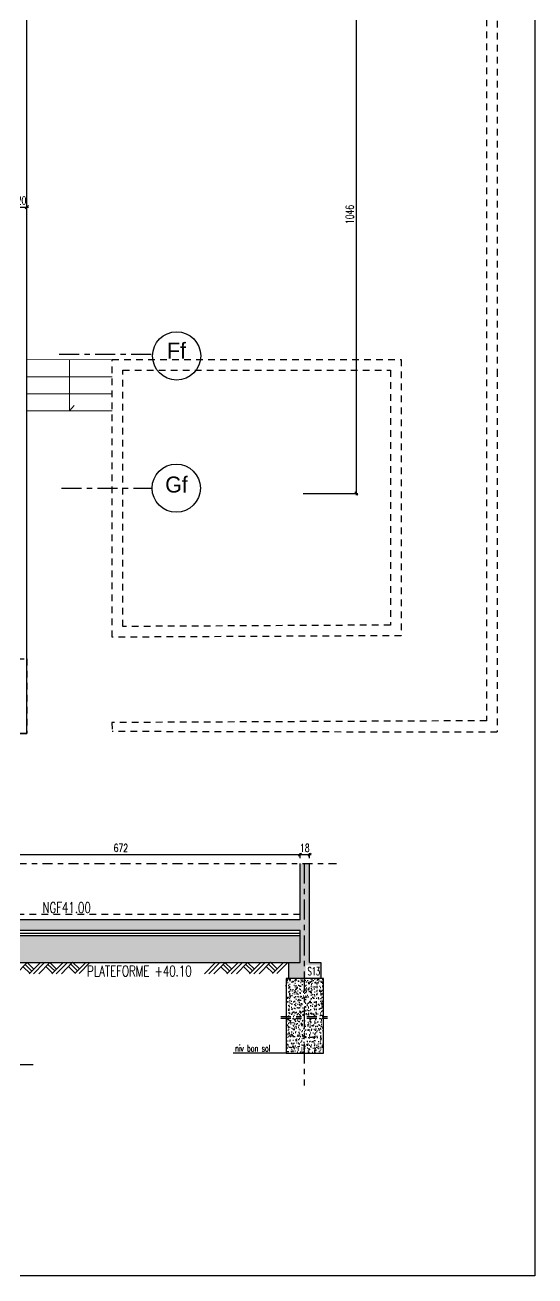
# Model space of a CAD drawing. Extents: x 308 to 437, y -199 to -146.
# Drawn here: x 427.57 to 437.13, y -198.96 to -175.51 of the extents above; entities that cross this region are included whole.
import ezdxf

# ---------------------------------------------------------------- set-up
doc = ezdxf.new("R2010")
doc.units = 0
doc.header["$LTSCALE"] = 0.5
doc.header["$MEASUREMENT"] = 0
for name, pattern in [('AXES2', [1.125, 0.75, -0.125, 0.125, -0.125]), ('CACHE', [0.375, 0.25, -0.125]), ('DISCONTINU2', [0.375, 0.25, -0.125])]:
    doc.linetypes.add(name, pattern=pattern)
doc.layers.get('DEFPOINTS').update_dxf_attribs({"linetype": 'CONTINUOUS'})
for name, color, linetype in [('1_AJSA_vue1', 251, 'CONTINUOUS'), ('1_AJSA_vue2', 13, 'CONTINUOUS'), ('A05-AXES', 13, 'AXES2'), ('A19-COTATIONS', 146, 'CONTINUOUS'), ('AXES', 6, 'AXES2'), ('CADRE-CART', 7, 'CONTINUOUS'), ('COTATION', 7, 'CONTINUOUS'), ('HABILLAGE', 7, 'CONTINUOUS'), ('MURS', 3, 'CONTINUOUS'), ('POCHAGE', 254, 'CONTINUOUS'), ('RDC', 7, 'DISCONTINU2'), ('REPERE-POT', 4, 'CONTINUOUS'), ('REPERE-SEM', 4, 'CONTINUOUS'), ('Texte', 7, 'CONTINUOUS')]:
    doc.layers.add(name, color=color, linetype=linetype)
doc.styles.add('CGotH', font='GOTHIC.TTF')
doc.styles.add('ROMANS8', font='romans.shx', dxfattribs={"width": 0.7})
doc.styles.get("Standard").update_dxf_attribs({"font": 'txt.shx'})
doc.linetypes.add('ISOLATION', pattern='A,0.0001,-0.1,[134,ltypeshp.shx,S=0.1,R=0,X=-0.1,Y=0],-0.2,[134,ltypeshp.shx,S=0.1,R=180,X=0.1,Y=0],-0.1', length=0.4001)
doc.dimstyles.new('COT50 cm', dxfattribs={"dimtxt": 0.15, "dimasz": 0.06, "dimexe": 0.03, "dimexo": 0.1, "dimgap": 0.05, "dimtad": 1, "dimdec": 0, "dimlfac": 100, "dimzin": 0, "dimdsep": 46, "dimtxsty": 'ROMANS8', "dimblk1": 'OBLIQUE', "dimblk2": 'OBLIQUE', "dimsah": 1, "dimcen": 0.03, "dimdle": 0.03, "dimclrt": 1, "dimadec": 0, "dimazin": 0, "dimtfac": 1, "dimtdec": 0, "dimtmove": 0, "dimatfit": 3, "dimfxl": 0, "dimtolj": 1, "dimtzin": 0, "dimlwd": -1, "dimlwe": -1, "dimarcsym": 0})

# ---------------------------------------------------------------- blocks, each defined once
blk = doc.blocks.new('_Oblique')
at = {"layer": 'COTATION', "color": 0, "lineweight": -2}
blk.add_line((-0.5, -0.5), (0.5, 0.5), dxfattribs=at)
blk = doc.blocks.new('*D1275')
at = {"layer": 'COTATION', "color": 0, "transparency": 16777216}
for p, q in [((433.007, -173.836), (433.813, -173.836)), ((433.783, -184.326), (433.783, -173.806)), ((432.783, -184.296), (433.813, -184.296))]:
    blk.add_line(p, q, dxfattribs=at)
at = {"layer": 'DEFPOINTS', "color": 0, "transparency": 16777216}
for p in [(432.907, -173.836), (433.783, -173.836), (426.568, -184.296)]:
    blk.add_point(p, dxfattribs=at)
at = {"layer": 'COTATION', "color": 0, "transparency": 16777216, "xscale": 0.06, "yscale": 0.06, "zscale": 0.06}
for p, rotation in [((433.783, -173.836), 90), ((433.783, -184.296), 270)]:
    blk.add_blockref('_Oblique', p, dxfattribs=dict(at, rotation=rotation))
at = {"layer": 'COTATION', "color": 1, "transparency": 16777216, "insert": (433.658, -179.066), "char_height": 0.15, "attachment_point": 5, "rotation": 90, "style": 'ROMANS8'}
blk.add_mtext('\\A1;1046', dxfattribs=at)
blk = doc.blocks.new('*D1674')
at = {"layer": 'COTATION', "color": 0, "transparency": 16777216}
for p, q in [((427.407, -179.002), (427.407, -178.899)), ((427.606, -179.002), (427.606, -178.899)), ((427.377, -178.929), (427.636, -178.929))]:
    blk.add_line(p, q, dxfattribs=at)
at = {"layer": 'DEFPOINTS', "color": 0, "transparency": 16777216}
for p in [(427.407, -179.102), (427.606, -178.929), (427.606, -179.102)]:
    blk.add_point(p, dxfattribs=at)
at = {"layer": 'COTATION', "color": 0, "transparency": 16777216, "xscale": 0.06, "yscale": 0.06, "zscale": 0.06, "rotation": 180}
blk.add_blockref('_Oblique', (427.407, -178.929), dxfattribs=at)
at = {"layer": 'COTATION', "color": 0, "transparency": 16777216, "xscale": 0.06, "yscale": 0.06, "zscale": 0.06}
blk.add_blockref('_Oblique', (427.606, -178.929), dxfattribs=at)
at = {"layer": 'COTATION', "color": 1, "transparency": 16777216, "insert": (427.506, -178.804), "char_height": 0.15, "attachment_point": 5, "style": 'ROMANS8'}
blk.add_mtext('\\A1;20', dxfattribs=at)
blk = doc.blocks.new('*D1703')
at = {"layer": 'COTATION', "color": 0, "transparency": 16777216}
for p, q in [((425.977, -191.066), (432.757, -191.066)), ((426.007, -191.133), (426.007, -191.036)), ((432.727, -191.133), (432.727, -191.036))]:
    blk.add_line(p, q, dxfattribs=at)
at = {"layer": 'DEFPOINTS', "color": 0, "transparency": 16777216}
for p in [(432.727, -191.066), (426.007, -191.233), (432.727, -191.233)]:
    blk.add_point(p, dxfattribs=at)
at = {"layer": 'COTATION', "color": 0, "transparency": 16777216, "xscale": 0.06, "yscale": 0.06, "zscale": 0.06, "rotation": 180}
blk.add_blockref('_Oblique', (426.007, -191.066), dxfattribs=at)
at = {"layer": 'COTATION', "color": 0, "transparency": 16777216, "xscale": 0.06, "yscale": 0.06, "zscale": 0.06}
blk.add_blockref('_Oblique', (432.727, -191.066), dxfattribs=at)
at = {"layer": 'COTATION', "color": 1, "transparency": 16777216, "insert": (429.367, -190.941), "char_height": 0.15, "attachment_point": 5, "style": 'ROMANS8'}
blk.add_mtext('\\A1;672', dxfattribs=at)
blk = doc.blocks.new('*D1704')
at = {"layer": 'COTATION', "color": 0, "transparency": 16777216}
for p, q in [((432.697, -191.066), (432.937, -191.066)), ((432.727, -191.133), (432.727, -191.036)), ((432.907, -191.133), (432.907, -191.036))]:
    blk.add_line(p, q, dxfattribs=at)
at = {"layer": 'DEFPOINTS', "color": 0, "transparency": 16777216}
for p in [(432.907, -191.066), (432.727, -191.233), (432.907, -191.233)]:
    blk.add_point(p, dxfattribs=at)
at = {"layer": 'COTATION', "color": 0, "transparency": 16777216, "xscale": 0.06, "yscale": 0.06, "zscale": 0.06, "rotation": 180}
blk.add_blockref('_Oblique', (432.727, -191.066), dxfattribs=at)
at = {"layer": 'COTATION', "color": 0, "transparency": 16777216, "xscale": 0.06, "yscale": 0.06, "zscale": 0.06}
blk.add_blockref('_Oblique', (432.907, -191.066), dxfattribs=at)
at = {"layer": 'COTATION', "color": 1, "transparency": 16777216, "insert": (432.817, -190.941), "char_height": 0.15, "attachment_point": 5, "style": 'ROMANS8'}
blk.add_mtext('\\A1;18', dxfattribs=at)

msp = doc.modelspace()

# ---------------------------------------------------------------- hatches: boundary and pattern name
at = {"layer": 'HABILLAGE'}
h = msp.add_hatch(dxfattribs=at)
h.set_pattern_fill('AR-SAND', color=256, scale=0.05, style=0)
h.set_pattern_definition([(37.5, (0.00318, -61.592645), (-0.003149668, 0.096341188), [0, -0.076, 0, -0.085, 0, -0.08125]), (7.5, (0.00318, -61.59265), (0.088488835, 0.141107303), [0, -0.041, 0, -0.0685, 0, -0.02625]), (327.5, (-0.05832, -61.592645), (0.155707093, 0.000282953), [0, -0.025, 0, -0.09, 0, -0.1175]), (317.5, (-0.05832, -61.59265), (0.15030633, 0.04388378), [0, -0.0125, 0, -0.059, 0, -0.0675])])
h.paths.add_polyline_path([(432.7266, -192.5887), (426.0068, -192.5897), (426.0068, -193.0868), (426.22, -193.0868), (432.52, -193.0868), (432.52, -193.0868), (432.7266, -193.0868)])
h = msp.add_hatch(dxfattribs=at)
h.set_pattern_fill('AR-CONC', color=256, scale=0.02, style=0)
h.set_pattern_definition([(50, (0, -61.59265), (0.143452037, -0.012550427), [0.015, -0.165]), (355, (0, -61.59265), (-0.027750267, 0.150438427), [0.012, -0.132]), (100.451444, (0.01195, -61.59369), (0.11570177, 0.137888), [0.01274804, -0.140228422]), (46.1842, (0, -61.55265), (0.213448266, -0.033103856), [0.0225, -0.2475]), (96.635635, (0.01779, -61.5554), (0.18693239, 0.19482372), [0.01912207, -0.21034275]), (351.184164, (0, -61.55265), (0.18693239, 0.19482372), [0.018, -0.198]), (21, (0.02, -61.56265), (0.11938141, -0.080523778), [0.015, -0.165]), (326, (0.02, -61.56265), (0.048663066, 0.14503001), [0.012, -0.132]), (71.451445, (0.02995, -61.56936), (0.168044475, 0.06450623), [0.01274804, -0.140228422]), (37.5, (0, -61.592645), (0.002431971, 0.066578771), [0, -0.1304, 0, -0.134, 0, -0.1325]), (7.5, (0, -61.592645), (0.052613907, 0.078882342), [0, -0.0764, 0, -0.1274, 0, -0.0505]), (327.5, (-0.0446, -61.592645), (0.106764487, -0.0045109743), [0, -0.05, 0, -0.156, 0, -0.207]), (317.5, (-0.0646, -61.592645), (0.116637234, 0.020020996), [0, -0.065, 0, -0.1036, 0, -0.147])])
h.paths.add_polyline_path([(432.8067, -194.7885), (433.1669, -194.7885), (433.1669, -194.133), (432.8067, -194.133)])
h.paths.add_polyline_path([(432.8067, -194.1034), (433.1669, -194.1034), (433.1669, -193.3869), (433.1169, -193.3868), (432.8067, -193.3868)])
h.paths.add_polyline_path([(432.4668, -194.1034), (432.8067, -194.1034), (432.8067, -193.3868), (432.5168, -193.3868), (432.4668, -193.3868)])
h.paths.add_polyline_path([(432.8067, -194.133), (432.4668, -194.133), (432.4668, -194.7884), (432.8067, -194.7885)])
at = {"layer": 'POCHAGE'}
h = msp.add_hatch(color=256, dxfattribs=at)
h.paths.add_polyline_path([(426.0068, -192.2897), (426.0068, -191.2326), (425.9065, -191.2326), (425.9065, -193.3868), (426.2168, -193.3868), (426.2168, -193.0868), (426.0068, -193.0868), (426.0068, -192.4897), (432.7266, -192.4887), (432.7266, -193.0868), (432.5168, -193.0868), (432.5168, -193.3868), (432.8067, -193.3868), (432.8067, -191.2326), (432.7266, -191.2326), (432.7266, -192.2887)])
h.paths.add_polyline_path([(432.9066, -191.2326), (432.8067, -191.2326), (432.8067, -193.3868), (433.1169, -193.3868), (433.1169, -193.0868), (432.9066, -193.0868)])
h.paths.add_polyline_path([(425.9406, -193.3659), (426.1976, -193.3659), (426.1976, -193.1409), (425.9406, -193.1409)], flags=16)
h.paths.add_polyline_path([(432.8308, -193.3659), (433.0878, -193.3659), (433.0878, -193.1409), (432.8308, -193.1409)], flags=16)

# ---------------------------------------------------------------- linework, layer by layer
at = {"layer": '1_AJSA_vue1'}
msp.add_lwpolyline([(405.5713, -182.0842), (405.5655, -188.8563), (409.6291, -188.8585), (427.6065, -188.7943), (427.6065, -173.8368), (429.5971, -173.832), (429.5971, -173.2033), (427.6063, -173.2044)], dxfattribs=at)
at = {"layer": '1_AJSA_vue2', "linetype": 'CACHE'}
msp.add_line((436.4253, -173.6362), (436.425, -181.9862), dxfattribs=at)
for points in [[(432.9065, -173.8362), (436.2253, -173.8362), (436.2248, -188.5566), (429.2008, -188.5904), (429.2055, -188.7975)], [(434.425, -181.9862), (434.425, -186.763), (429.4026, -186.7897), (429.4049, -181.9862), (434.425, -181.9862)], [(436.425, -181.9862), (436.425, -188.7647)], [(436.4228, -188.7728), (429.2047, -188.7593)]]:
    msp.add_lwpolyline(points, dxfattribs=at)
at = {"layer": '1_AJSA_vue2', "linetype": 'CACHE', "lineweight": 15, "ltscale": 100}
for points in [[(427.6068, -181.7864), (429.2054, -181.788)], [(428.4061, -181.7872), (428.4052, -182.7472), (428.4943, -182.6437)], [(427.6065, -182.1064), (429.2051, -182.108)], [(427.6062, -182.4264), (429.2048, -182.428)], [(427.6059, -182.7464), (429.2045, -182.748)]]:
    msp.add_lwpolyline(points, dxfattribs=at)
at = {"layer": '1_AJSA_vue2', "linetype": 'CACHE'}
for points in [[(434.625, -181.7862), (434.625, -186.9623), (429.2024, -186.9904), (429.2051, -181.7862), (434.625, -181.7862)], [(427.6065, -188.7961), (426.9065, -188.7986), (426.9065, -188.5986), (427.2083, -188.5976), (427.2065, -187.3961), (427.6065, -187.3961)]]:
    msp.add_lwpolyline(points, close=True, dxfattribs=at)
at = {"layer": 'A19-COTATIONS', "color": 242, "lineweight": 30, "ltscale": 10, "true_color": 0xcd2027}
for centre in [(430.4136, -181.7175), (430.4061, -184.1963)]:
    msp.add_circle(centre, 0.4522, dxfattribs=at)
at = {"layer": 'AXES', "color": 1}
for p, q in [((428.2115, -181.6863), (429.9625, -181.6863)), ((428.2522, -184.1963), (429.9539, -184.1963)), ((432.8067, -191.2326), (432.8067, -195.3959))]:
    msp.add_line(p, q, dxfattribs=at)
at = {"layer": 'AXES', "color": 6, "ltscale": 0.5}
for p, q in [((354.776, -191.2326), (433.413, -191.2326)), ((432.3642, -194.1034), (433.311, -194.1034)), ((432.3642, -194.133), (433.311, -194.133))]:
    msp.add_line(p, q, dxfattribs=at)
at = {"layer": 'CADRE-CART', "color": 1}
msp.add_lwpolyline([(307.8533, -154.9648), (437.1328, -154.9648), (437.1328, -198.9648), (307.8533, -198.9648)], close=True, dxfattribs=at)
at = {"layer": 'COTATION', "color": 1, "linetype": 'ByBlock'}
msp.add_line((426.2168, -193.0868), (432.5168, -193.0868), dxfattribs=at)
at = {"layer": 'COTATION'}
msp.add_line((432.4668, -194.7884), (431.4764, -194.7884), dxfattribs=at)
at = {"layer": 'COTATION', "color": 1, "linetype": 'ByBlock'}
msp.add_lwpolyline([(432.7266, -192.5887), (426.0068, -192.5897)], dxfattribs=at)
at = {"layer": 'HABILLAGE', "linetype": 'ISOLATION', "ltscale": 0.2}
msp.add_line((426.0189, -192.5404), (432.7223, -192.5404), dxfattribs=at)
at = {"layer": 'HABILLAGE'}
for p, q in [((427.404, -193.2993), (427.6118, -193.0868)), ((427.5332, -193.1665), (427.66, -193.2905)), ((427.5744, -193.1244), (427.7011, -193.2484)), ((427.61, -193.0877), (427.7369, -193.2118)), ((427.6488, -193.3013), (427.8585, -193.0868)), ((427.7294, -193.3004), (427.9383, -193.0868)), ((427.8275, -193.2993), (428.0353, -193.0868)), ((427.9585, -193.1657), (428.0853, -193.2896)), ((427.9997, -193.1236), (428.1264, -193.2475)), ((428.0353, -193.0868), (428.1622, -193.2109)), ((428.0735, -193.3013), (428.2832, -193.0868)), ((428.1542, -193.3004), (428.3639, -193.0859)), ((428.2523, -193.2993), (428.462, -193.0848)), ((428.3853, -193.1636), (428.512, -193.2876)), ((428.4264, -193.1216), (428.5532, -193.2455)), ((428.462, -193.0848), (428.5889, -193.2089)), ((428.5033, -193.2965), (428.7083, -193.0868)), ((428.584, -193.2956), (428.7881, -193.0868)), ((430.9341, -193.3013), (431.1438, -193.0868)), ((431.0148, -193.3004), (431.2236, -193.0868)), ((431.1129, -193.2993), (431.3206, -193.0868)), ((431.2421, -193.1665), (431.3689, -193.2905)), ((431.2832, -193.1244), (431.41, -193.2484)), ((431.3189, -193.0877), (431.4458, -193.2118)), ((431.3576, -193.3013), (431.5673, -193.0868)), ((431.4383, -193.3004), (431.6471, -193.0868)), ((431.5364, -193.2993), (431.7441, -193.0868)), ((431.6674, -193.1657), (431.7942, -193.2896)), ((431.7085, -193.1236), (431.8353, -193.2475)), ((431.7441, -193.0868), (431.8711, -193.2109)), ((431.7824, -193.3013), (431.9921, -193.0868)), ((431.863, -193.3004), (432.0728, -193.0859)), ((431.9611, -193.2993), (432.1709, -193.0848)), ((432.0941, -193.1636), (432.2209, -193.2876)), ((432.1352, -193.1216), (432.262, -193.2455)), ((432.1709, -193.0848), (432.2978, -193.2089)), ((432.2122, -193.2965), (432.4171, -193.0868)), ((432.2928, -193.2956), (432.4969, -193.0868))]:
    msp.add_line(p, q, dxfattribs=at)
at = {"layer": 'HABILLAGE', "linetype": 'DISCONTINU2'}
msp.add_lwpolyline([(432.7266, -192.1887), (426.0068, -192.1897)], dxfattribs=at)
at = {"layer": 'HABILLAGE'}
msp.add_lwpolyline([(432.5168, -193.3868), (432.4668, -193.3868), (432.4668, -194.7884), (433.1669, -194.7885), (433.1669, -193.3869), (433.1169, -193.3868)], dxfattribs=at)
at = {"layer": 'MURS'}
msp.add_line((432.9066, -193.0868), (432.9066, -191.2326), dxfattribs=at)
for points in [[(432.7266, -192.2887), (432.7266, -191.2326)], [(432.7266, -192.2887), (426.0068, -192.2897)], [(432.9066, -193.0868), (433.1169, -193.0868), (433.1169, -193.3868), (432.5168, -193.3868), (432.5168, -193.0868), (432.7266, -193.0868), (432.7266, -192.4887), (426.0068, -192.4897), (426.0068, -193.0868)]]:
    msp.add_lwpolyline(points, dxfattribs=at)
at = {"layer": 'RDC', "linetype": 'CACHE', "lineweight": 15}
msp.add_lwpolyline([(426.0065, -173.2062), (427.6063, -173.2062), (427.6065, -187.3961)], dxfattribs=at)

# ---------------------------------------------------------------- texts
at = {"layer": 'A05-AXES', "color": 1, "ltscale": 0.5, "char_height": 0.3, "width": 0.384, "attachment_point": 2, "rotation": 0.00168, "line_spacing_factor": 1.032839, "style": 'CGotH'}
for s, insert in [('Ff', (430.4108, -181.4683)), ('Gf', (430.4108, -183.9783))]:
    msp.add_mtext(s, dxfattribs=dict(at, insert=insert))
at = {"layer": 'REPERE-POT', "color": 1, "style": 'ROMANS8', "width": 0.7}
msp.add_text('niv bon sol', height=0.125, dxfattribs=at).set_placement((431.5106, -194.7594))
at = {"layer": 'REPERE-SEM', "width": 0.52}
msp.add_text('S13', height=0.15, dxfattribs=at).set_placement((432.8683, -193.3284))
at = {"layer": 'Texte', "color": 1, "style": 'ROMANS8', "width": 0.7}
for s, p in [('NGF41.00', (427.8981, -192.1579)), ('PLATEFORME +40.10', (428.7335, -193.3502))]:
    msp.add_text(s, height=0.2, dxfattribs=at).set_placement(p)

# ---------------------------------------------------------------- dimensions: what is measured, and where the dimension line sits
at = {"layer": 'COTATION'}
dim = msp.add_linear_dim(base=(433.7829, -173.8363), p1=(426.5678, -184.2962), p2=(432.9065, -173.8363), angle=90, dimstyle='COT50 cm', dxfattribs=at)
dim.commit()
dim.dimension.update_dxf_attribs({"geometry": '*D1275', "text_midpoint": (433.6579, -179.0662)})
dim = msp.add_linear_dim(base=(427.6064, -178.9287), p1=(427.4065, -179.1022), p2=(427.6064, -179.1022), dimstyle='COT50 cm', override={"dimtmove": 1}, dxfattribs=at)
dim.commit()
dim.dimension.update_dxf_attribs({"geometry": '*D1674', "text_midpoint": (427.5065, -178.9287), "dimtype": 160})
at = {"layer": 'COTATION', "color": 0}
dim = msp.add_linear_dim(base=(432.7266, -191.0661), p1=(426.0068, -191.2326), p2=(432.7266, -191.2326), dimstyle='COT50 cm', override={"dimtmove": 1, "dimfxl": 10}, dxfattribs=at)
dim.commit()
dim.dimension.update_dxf_attribs({"geometry": '*D1703', "text_midpoint": (429.3667, -190.9411)})
dim = msp.add_linear_dim(base=(432.9066, -191.0661), p1=(432.7266, -191.2326), p2=(432.9066, -191.2326), dimstyle='COT50 cm', override={"dimtmove": 1, "dimfxl": 10}, dxfattribs=at)
dim.commit()
dim.dimension.update_dxf_attribs({"geometry": '*D1704', "text_midpoint": (432.8166, -191.0661), "dimtype": 160})

# ---------------------------------------------------------------- leaders
at = {"layer": 'COTATION'}
msp.add_leader([(426.0343, -194.5985), (426.5053, -195.0004), (427.7215, -195.0004)], dimstyle='COT50 cm', override={"dimasz": 0.2, "dimtad": 0, "dimldrblk": 'DOTSMALL', "dimfxl": 0.5, "dimfxlon": 1}, dxfattribs=at)

doc.saveas('drawing.dxf')
